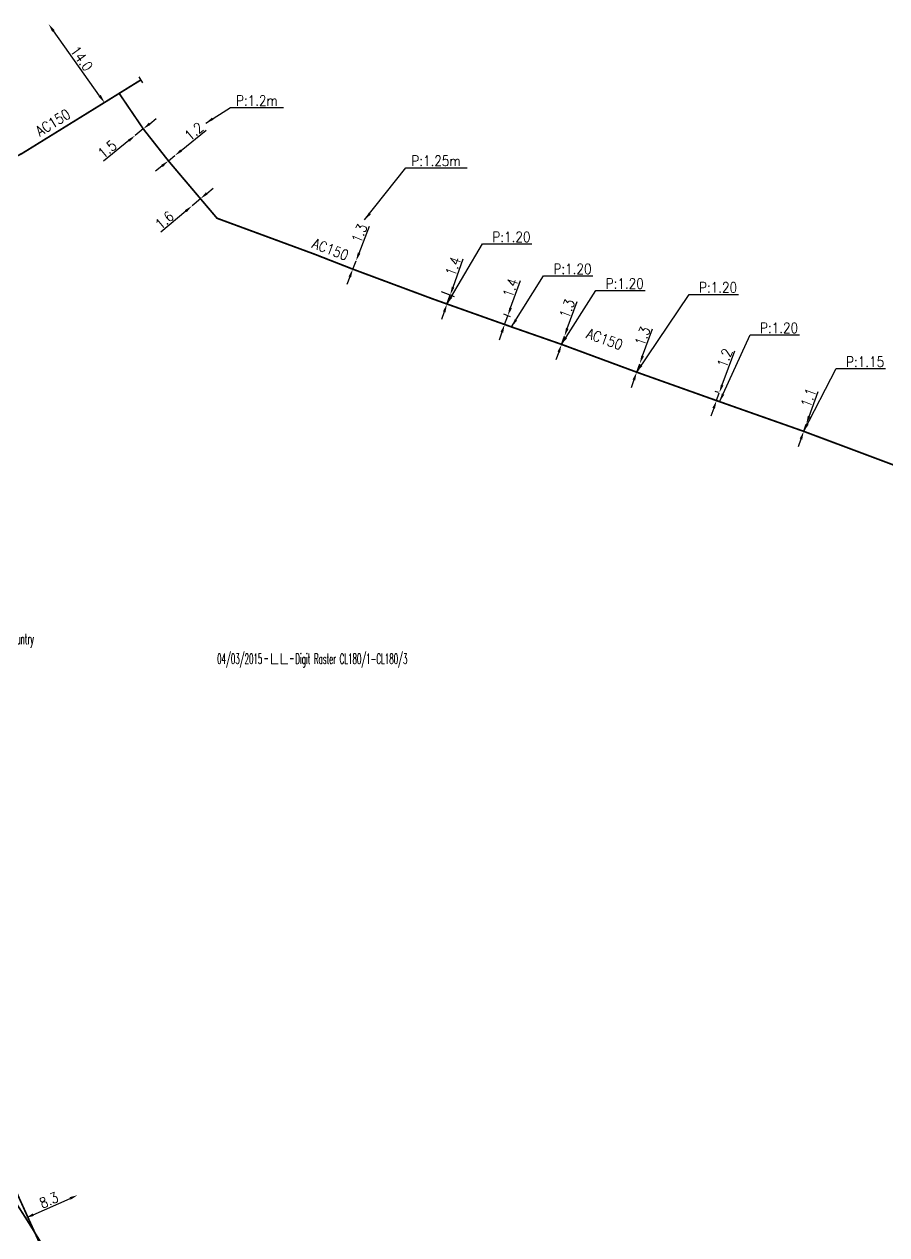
# Model space of a CAD drawing. Header units: millimetres. Extents: x 150000 to 151000, y 127000 to 127640.
# Drawn here: x 150482.6 to 150607.8, y 127177.2 to 127352.8 of the extents above; entities that cross this region are included whole.
import ezdxf
from ezdxf.enums import TextEntityAlignment as Align

# ---------------------------------------------------------------- set-up
doc = ezdxf.new("R2010")
doc.units = ezdxf.units.MM
doc.header["$PDMODE"] = 34
doc.layers.get('0').update_dxf_attribs({"linetype": 'CONTINUOUS'})
doc.layers.get('Defpoints').update_dxf_attribs({"linetype": 'CONTINUOUS'})
for name, color, linetype in [('G_120', 4, 'CONTINUOUS'), ('G_340', 7, 'CONTINUOUS'), ('G_910', 7, 'CONTINUOUS')]:
    doc.layers.add(name, color=color, linetype=linetype)
doc.styles.add('G_ROMANS', font='ROMANS.SHX', dxfattribs={"width": 0.75})
doc.styles.get("Standard").update_dxf_attribs({"font": 'romans.shx', "width": 0.85})
doc.linetypes.add('G_CROSS_COUNTRY', pattern='A,8,-7.08,["CROSS COUNTRY",Standard,S=1,R=0,X=-6.34,Y=-0.5],-7.08', length=22.16)
doc.linetypes.add('G_typB_AP', pattern='A,5,-0.3,["o",Standard,S=1.5,R=0,X=0,Y=-0.5],-1.65', length=6.95)
doc.dimstyles.get("Standard").update_dxf_attribs({"dimtxt": 1.5, "dimasz": 1.2, "dimexe": 0.625, "dimexo": 0.625, "dimgap": 0.25, "dimtad": 1, "dimdec": 1, "dimzin": 0, "dimdsep": 46, "dimtxsty": 'Standard', "dimcen": -0.5, "dimadec": 0, "dimazin": 0, "dimtfac": 1, "dimtdec": 1, "dimtmove": 0, "dimatfit": 3, "dimfxl": 0, "dimtolj": 1, "dimtzin": 0, "dimarcsym": 0})

# ---------------------------------------------------------------- blocks, each defined once
blk = doc.blocks.new('*D4')
at = {"layer": 'Defpoints', "color": 0, "linetype": 'Continuous', "transparency": 16777216}
for p in [(150486.17, 127352.78), (150486.17, 127352.78), (150494.28, 127341.43)]:
    blk.add_point(p, dxfattribs=at)
at = {"layer": 'G_120', "color": 0, "linetype": 'Continuous', "lineweight": -2, "transparency": 16777216}
blk.add_line((150493.58, 127342.41), (150486.86, 127351.81), dxfattribs=at)
at = {"layer": 'G_120', "color": 0, "linetype": 'Continuous', "transparency": 16777216}
for points in [[(150487.03, 127351.92), (150486.7, 127351.69), (150486.17, 127352.78)], [(150493.74, 127342.53), (150493.42, 127342.29), (150494.28, 127341.43)]]:
    blk.add_solid(points, dxfattribs=at)
at = {"layer": 'G_120', "color": 0, "linetype": 'Continuous', "transparency": 16777216, "insert": (150490.97, 127347.79), "char_height": 1.5, "attachment_point": 5, "rotation": 305.567}
blk.add_mtext('\\A1;14.0', dxfattribs=at)
blk = doc.blocks.new('G_340_07')
at = {"color": 0, "linetype": 'Continuous', "const_width": 0.25, "flags": 128}
blk.add_lwpolyline([(0, 0), (1.25, 0)], dxfattribs=at)
at = {"color": 0, "linetype": 'Continuous', "flags": 128}
blk.add_lwpolyline([(1.25, -0.5), (1.25, 0.5)], dxfattribs=at)
at = {"color": 0, "linetype": 'Continuous', "style": 'G_ROMANS', "width": 0.75, "flags": 3}
for tag, p in [('DEF_LEG', (0, -5)), ('DEF_COUP', (0, -7.5)), ('DEF_TYPE', (0, -10))]:
    blk.add_attdef(tag, text='', height=1.2, dxfattribs=at).set_placement(p, align=Align.MIDDLE)
blk = doc.blocks.new('*D8')
at = {"layer": 'Defpoints', "color": 0, "linetype": 'Continuous', "transparency": 16777216}
for p in [(150499.91, 127337.6), (150499.91, 127337.6), (150498.74, 127336.65)]:
    blk.add_point(p, dxfattribs=at)
at = {"layer": 'G_120', "color": 0, "linetype": 'Continuous', "lineweight": -2, "transparency": 16777216}
for p, q in [((150499.91, 127337.6), (150498.74, 127336.65)), ((150500.84, 127338.35), (150501.78, 127339.11)), ((150497.81, 127335.9), (150494.14, 127332.93))]:
    blk.add_line(p, q, dxfattribs=at)
at = {"layer": 'G_120', "color": 0, "linetype": 'Continuous', "transparency": 16777216}
for points in [[(150500.72, 127338.51), (150500.97, 127338.2), (150499.91, 127337.6)], [(150497.69, 127336.05), (150497.94, 127335.74), (150498.74, 127336.65)]]:
    blk.add_solid(points, dxfattribs=at)
at = {"layer": 'G_120', "color": 0, "linetype": 'Continuous', "transparency": 16777216, "insert": (150494.68, 127334.64), "char_height": 1.5, "attachment_point": 5, "rotation": 38.9979}
blk.add_mtext('\\A1;1.5', dxfattribs=at)
blk = doc.blocks.new('*D9')
at = {"layer": 'Defpoints', "color": 0, "linetype": 'Continuous', "transparency": 16777216}
for p in [(150508.21, 127327.47), (150508.21, 127327.47), (150506.98, 127326.44)]:
    blk.add_point(p, dxfattribs=at)
at = {"layer": 'G_120', "color": 0, "linetype": 'Continuous', "lineweight": -2, "transparency": 16777216}
for p, q in [((150509.12, 127328.25), (150510.04, 127329.02)), ((150508.21, 127327.47), (150506.98, 127326.44)), ((150506.07, 127325.67), (150502.47, 127322.63))]:
    blk.add_line(p, q, dxfattribs=at)
at = {"layer": 'G_120', "color": 0, "linetype": 'Continuous', "transparency": 16777216}
for points in [[(150508.99, 127328.4), (150509.25, 127328.09), (150508.21, 127327.47)], [(150505.94, 127325.82), (150506.2, 127325.51), (150506.98, 127326.44)]]:
    blk.add_solid(points, dxfattribs=at)
at = {"layer": 'G_120', "color": 0, "linetype": 'Continuous', "transparency": 16777216, "insert": (150502.97, 127324.36), "char_height": 1.5, "attachment_point": 5, "rotation": 40.1682}
blk.add_mtext('\\A1;1.6', dxfattribs=at)
blk = doc.blocks.new('*D10')
at = {"layer": 'Defpoints', "color": 0, "linetype": 'Continuous', "transparency": 16777216}
for p in [(150503.55, 127332.97), (150503.55, 127332.97), (150504.48, 127333.72)]:
    blk.add_point(p, dxfattribs=at)
at = {"layer": 'G_120', "color": 0, "linetype": 'Continuous', "lineweight": -2, "transparency": 16777216}
for p, q in [((150505.41, 127334.47), (150509.05, 127337.41)), ((150502.61, 127332.21), (150501.68, 127331.46)), ((150503.55, 127332.97), (150504.48, 127333.72))]:
    blk.add_line(p, q, dxfattribs=at)
at = {"layer": 'G_120', "color": 0, "linetype": 'Continuous', "transparency": 16777216}
for points in [[(150505.29, 127334.63), (150505.54, 127334.32), (150504.48, 127333.72)], [(150502.49, 127332.37), (150502.74, 127332.06), (150503.55, 127332.97)]]:
    blk.add_solid(points, dxfattribs=at)
at = {"layer": 'G_120', "color": 0, "linetype": 'Continuous', "transparency": 16777216, "insert": (150507.26, 127337.24), "char_height": 1.5, "attachment_point": 5, "rotation": 38.8986}
blk.add_mtext('\\A1;1.2', dxfattribs=at)
blk = doc.blocks.new('*D11')
at = {"layer": 'Defpoints', "color": 0, "linetype": 'Continuous', "transparency": 16777216}
for p in [(150530.78, 127318.47), (150530.31, 127317.26), (150530.31, 127317.26)]:
    blk.add_point(p, dxfattribs=at)
at = {"layer": 'G_120', "color": 0, "linetype": 'Continuous', "lineweight": -2, "transparency": 16777216}
for p, q in [((150531.22, 127319.58), (150532.75, 127323.49)), ((150530.31, 127317.26), (150530.78, 127318.47)), ((150529.87, 127316.14), (150529.44, 127315.02))]:
    blk.add_line(p, q, dxfattribs=at)
at = {"layer": 'G_120', "color": 0, "linetype": 'Continuous', "transparency": 16777216}
for points in [[(150531.03, 127319.66), (150531.41, 127319.51), (150530.78, 127318.47)], [(150529.69, 127316.21), (150530.06, 127316.07), (150530.31, 127317.26)]]:
    blk.add_solid(points, dxfattribs=at)
at = {"layer": 'G_120', "color": 0, "linetype": 'Continuous', "transparency": 16777216, "insert": (150531.27, 127322.46), "char_height": 1.5, "attachment_point": 5, "rotation": 68.6484}
blk.add_mtext('\\A1;1.3', dxfattribs=at)
blk = doc.blocks.new('GIS_MODF')
at = {"color": 0, "linetype": 'Continuous', "flags": 128}
for points in [[(-2.18, -0.01), (-1.68, -0.01)], [(1.52, -0.01), (2.02, -0.01)]]:
    blk.add_lwpolyline(points, dxfattribs=at)
at = {"color": 0, "linetype": 'Continuous', "width": 0.5}
blk.add_attdef('DATE', text='', height=1.5, dxfattribs=at).set_placement((-2.5, -0.8), align=Align.RIGHT)
at = {"color": 0, "linetype": 'Continuous', "width": 1.771291}
blk.add_attdef('USER', text='', height=1.5, dxfattribs=at).set_placement((-1.51, -0.8), (1.28, -0.8), align=Align.FIT)
at = {"color": 0, "linetype": 'Continuous', "width": 0.5}
blk.add_attdef('DESC', (2.29, -0.8), '', height=1.5, dxfattribs=at)
blk = doc.blocks.new('*D82')
at = {"layer": 'Defpoints', "color": 0, "linetype": 'Continuous', "transparency": 16777216}
for p in [(150490.4, 127182.97), (150490.4, 127182.97), (150482.85, 127179.65)]:
    blk.add_point(p, dxfattribs=at)
at = {"layer": 'G_120', "color": 0, "linetype": 'Continuous', "lineweight": -2, "transparency": 16777216}
blk.add_line((150483.95, 127180.13), (150489.3, 127182.49), dxfattribs=at)
at = {"layer": 'G_120', "color": 0, "linetype": 'Continuous', "transparency": 16777216}
for points in [[(150489.22, 127182.67), (150489.38, 127182.31), (150490.4, 127182.97)], [(150483.87, 127180.32), (150484.03, 127179.95), (150482.85, 127179.65)]]:
    blk.add_solid(points, dxfattribs=at)
at = {"layer": 'G_120', "color": 0, "linetype": 'Continuous', "transparency": 16777216, "insert": (150486.22, 127182.23), "char_height": 1.5, "attachment_point": 5, "rotation": 23.7482}
blk.add_mtext('\\A1;8.3', dxfattribs=at)
blk = doc.blocks.new('*D83')
at = {"layer": 'Defpoints', "color": 0, "linetype": 'Continuous', "transparency": 16777216}
for p in [(150571.5, 127302.32), (150571.95, 127303.54), (150571.95, 127303.54)]:
    blk.add_point(p, dxfattribs=at)
at = {"layer": 'G_120', "color": 0, "linetype": 'Continuous', "lineweight": -2, "transparency": 16777216}
for p, q in [((150572.36, 127304.67), (150573.8, 127308.6)), ((150571.5, 127302.32), (150571.95, 127303.54)), ((150571.09, 127301.19), (150570.68, 127300.06))]:
    blk.add_line(p, q, dxfattribs=at)
at = {"layer": 'G_120', "color": 0, "linetype": 'Continuous', "transparency": 16777216}
for points in [[(150572.17, 127304.74), (150572.55, 127304.6), (150571.95, 127303.54)], [(150570.9, 127301.26), (150571.28, 127301.12), (150571.5, 127302.32)]]:
    blk.add_solid(points, dxfattribs=at)
at = {"layer": 'G_120', "color": 0, "linetype": 'Continuous', "transparency": 16777216, "insert": (150572.35, 127307.54), "char_height": 1.5, "attachment_point": 5, "rotation": 69.9453}
blk.add_mtext('\\A1;1.3', dxfattribs=at)
blk = doc.blocks.new('*D84')
at = {"layer": 'Defpoints', "color": 0, "linetype": 'Continuous', "transparency": 16777216}
for p in [(150583.49, 127299.33), (150583.94, 127299.16), (150583.53, 127298.04)]:
    blk.add_point(p, dxfattribs=at)
at = {"layer": 'G_120', "color": 0, "linetype": 'Continuous', "lineweight": -2, "transparency": 16777216}
for p, q in [((150583.91, 127300.46), (150585.72, 127305.43)), ((150583.36, 127299.38), (150582.91, 127299.54)), ((150583.08, 127298.2), (150583.49, 127299.33)), ((150582.67, 127297.08), (150582.26, 127295.95)), ((150582.94, 127298.25), (150582.49, 127298.42))]:
    blk.add_line(p, q, dxfattribs=at)
at = {"layer": 'G_120', "color": 0, "linetype": 'Continuous', "transparency": 16777216}
for points in [[(150583.72, 127300.52), (150584.09, 127300.39), (150583.49, 127299.33)], [(150582.48, 127297.14), (150582.86, 127297.01), (150583.08, 127298.2)]]:
    blk.add_solid(points, dxfattribs=at)
at = {"layer": 'G_120', "color": 0, "linetype": 'Continuous', "transparency": 16777216, "insert": (150584.27, 127304.37), "char_height": 1.5, "attachment_point": 5, "rotation": 69.908}
blk.add_mtext('\\A1;1.2', dxfattribs=at)
blk = doc.blocks.new('*D85')
at = {"layer": 'Defpoints', "color": 0, "linetype": 'Continuous', "transparency": 16777216}
for p in [(150552.8, 127310.51), (150553.8, 127310.15), (150553.34, 127308.88)]:
    blk.add_point(p, dxfattribs=at)
at = {"layer": 'G_120', "color": 0, "linetype": 'Continuous', "lineweight": -2, "transparency": 16777216}
for p, q in [((150553.21, 127311.64), (150554.65, 127315.63)), ((150552.75, 127309.09), (150551.76, 127309.45)), ((150553.21, 127310.36), (150552.21, 127310.72)), ((150552.34, 127309.24), (150552.8, 127310.51)), ((150551.94, 127308.11), (150551.53, 127306.98))]:
    blk.add_line(p, q, dxfattribs=at)
at = {"layer": 'G_120', "color": 0, "linetype": 'Continuous', "transparency": 16777216}
for points in [[(150553.02, 127311.7), (150553.4, 127311.57), (150552.8, 127310.51)], [(150551.75, 127308.18), (150552.13, 127308.04), (150552.34, 127309.24)]]:
    blk.add_solid(points, dxfattribs=at)
at = {"layer": 'G_120', "color": 0, "linetype": 'Continuous', "transparency": 16777216, "insert": (150553.19, 127314.54), "char_height": 1.5, "attachment_point": 5, "rotation": 70.1866}
blk.add_mtext('\\A1;1.4', dxfattribs=at)
blk = doc.blocks.new('*D86')
at = {"layer": 'Defpoints', "color": 0, "linetype": 'Continuous', "transparency": 16777216}
for p in [(150542.05, 127312.89), (150542.52, 127314.21), (150544.45, 127313.52)]:
    blk.add_point(p, dxfattribs=at)
at = {"layer": 'G_120', "color": 0, "linetype": 'Continuous', "lineweight": -2, "transparency": 16777216}
for p, q in [((150544.86, 127314.64), (150546.34, 127318.77)), ((150543.11, 127314), (150545.04, 127313.3)), ((150543.97, 127312.2), (150544.45, 127313.52)), ((150542.64, 127312.68), (150544.56, 127311.99)), ((150543.57, 127311.07), (150543.16, 127309.94))]:
    blk.add_line(p, q, dxfattribs=at)
at = {"layer": 'G_120', "color": 0, "linetype": 'Continuous', "transparency": 16777216}
for points in [[(150544.67, 127314.71), (150545.04, 127314.58), (150544.45, 127313.52)], [(150543.38, 127311.14), (150543.76, 127311), (150543.97, 127312.2)]]:
    blk.add_solid(points, dxfattribs=at)
at = {"layer": 'G_120', "color": 0, "linetype": 'Continuous', "transparency": 16777216, "insert": (150544.88, 127317.67), "char_height": 1.5, "attachment_point": 5, "rotation": 70.1866}
blk.add_mtext('\\A1;1.4', dxfattribs=at)
blk = doc.blocks.new('*D89')
at = {"layer": 'Defpoints', "color": 0, "linetype": 'Continuous', "transparency": 16777216}
for p in [(150560.6, 127306.35), (150561.02, 127307.53), (150561.02, 127307.53)]:
    blk.add_point(p, dxfattribs=at)
at = {"layer": 'G_120', "color": 0, "linetype": 'Continuous', "lineweight": -2, "transparency": 16777216}
for p, q in [((150561.43, 127308.66), (150562.87, 127312.59)), ((150560.6, 127306.35), (150561.02, 127307.53)), ((150560.18, 127305.23), (150559.77, 127304.1))]:
    blk.add_line(p, q, dxfattribs=at)
at = {"layer": 'G_120', "color": 0, "linetype": 'Continuous', "transparency": 16777216}
for points in [[(150561.24, 127308.72), (150561.62, 127308.59), (150561.02, 127307.53)], [(150560, 127305.29), (150560.37, 127305.16), (150560.6, 127306.35)]]:
    blk.add_solid(points, dxfattribs=at)
at = {"layer": 'G_120', "color": 0, "linetype": 'Continuous', "transparency": 16777216, "insert": (150561.41, 127311.53), "char_height": 1.5, "attachment_point": 5, "rotation": 70.0084}
blk.add_mtext('\\A1;1.3', dxfattribs=at)
blk = doc.blocks.new('*D90')
at = {"layer": 'Defpoints', "color": 0, "linetype": 'Continuous', "transparency": 16777216}
for p in [(150595.73, 127293.74), (150596.11, 127294.78), (150596.11, 127294.78)]:
    blk.add_point(p, dxfattribs=at)
at = {"layer": 'G_120', "color": 0, "linetype": 'Continuous', "lineweight": -2, "transparency": 16777216}
for p, q in [((150596.51, 127295.91), (150597.81, 127299.51)), ((150595.73, 127293.74), (150596.11, 127294.78)), ((150595.33, 127292.61), (150594.92, 127291.49))]:
    blk.add_line(p, q, dxfattribs=at)
at = {"layer": 'G_120', "color": 0, "linetype": 'Continuous', "transparency": 16777216}
for points in [[(150596.32, 127295.98), (150596.7, 127295.84), (150596.11, 127294.78)], [(150595.14, 127292.68), (150595.52, 127292.55), (150595.73, 127293.74)]]:
    blk.add_solid(points, dxfattribs=at)
at = {"layer": 'G_120', "color": 0, "linetype": 'Continuous', "transparency": 16777216, "insert": (150596.42, 127298.61), "char_height": 1.5, "attachment_point": 5, "rotation": 70.2252}
blk.add_mtext('\\A1;1.1', dxfattribs=at)

msp = doc.modelspace()

# ---------------------------------------------------------------- linework, layer by layer
at = {"layer": 'G_120', "linetype": 'G_typB_AP', "const_width": 0.25, "flags": 128}
for points in [[(150383.3, 127296.26), (150383.81, 127295.87), (150413.6, 127309.34), (150418.49, 127298.89), (150432.46, 127306.4), (150439.91, 127310.66), (150449.92, 127316.13), (150456.92, 127320.15), (150461.4, 127322.78), (150467.55, 127326.17), (150475.58, 127330.55), (150482.31, 127334.03), (150494.28, 127341.43), (150498.52, 127344.06)], [(150496.41, 127342.75), (150499.91, 127337.6), (150503.55, 127332.97), (150508.21, 127327.47), (150510.61, 127324.64), (150524.73, 127319.44), (150530.31, 127317.26), (150542.05, 127312.89), (150553.34, 127308.88), (150560.6, 127306.35), (150571.5, 127302.32), (150583.53, 127298.04), (150595.73, 127293.74), (150608.79, 127288.85), (150619.28, 127284.89), (150634.61, 127279.42), (150644.14, 127275.98), (150661.51, 127269.67), (150675.36, 127264.63), (150685.45, 127261.04), (150700.23, 127255.74), (150707.42, 127253.61), (150720.34, 127248.3), (150726.45, 127245.76), (150734.11, 127243.33), (150745.87, 127238.96), (150758.68, 127234.38), (150762.02, 127232.78), (150767.24, 127231.07), (150771.37, 127230.17), (150777.34, 127228.19), (150784.85, 127226.53), (150791.43, 127225.8), (150809.25, 127227.27), (150818.35, 127229.08), (150827.02, 127231.13), (150833.85, 127232.75), (150846.53, 127235.7), (150863.92, 127239.63), (150870.6, 127240.78), (150878.01, 127242.58), (150882.68, 127243.72), (150894.12, 127251.85), (150894.12, 127251.85), (150901.53, 127257.33), (150901.53, 127257.33), (150908.02, 127261.93), (150921.28, 127271.55), (150927.61, 127276.71), (150937.04, 127283.53), (150945.4, 127287.43), (150948.78, 127289.01), (150957.85, 127293.1), (150965.05, 127296.39), (150983.83, 127305.23), (150993.48, 127310.11), (151000, 127313.64)]]:
    msp.add_lwpolyline(points, dxfattribs=at)
at = {"layer": 'G_120', "linetype": 'G_CROSS_COUNTRY', "const_width": 0.25, "flags": 128}
msp.add_lwpolyline([(150382.46, 127295.81), (150387.76, 127298.2), (150413.84, 127310), (150418.89, 127299.19), (150424.66, 127286.82), (150450.71, 127234.76), (150468.01, 127202.74), (150482.85, 127179.65), (150486.7, 127173.46), (150489.85, 127166.3), (150499.45, 127145.71), (150511.23, 127120.12), (150531.97, 127072.85), (150551.07, 127029.74), (150557.24, 127013.54), (150561.2, 127000)], dxfattribs=at)
at = {"layer": 'G_120', "linetype": 'G_typB_AP'}
msp.add_lwpolyline([(150560.68, 127000, 0.25, 0.25, 0), (150556.77, 127013.38, 0.25, 0.25, 0), (150550.61, 127029.55, 0.25, 0.25, 0), (150506.61, 127129.42, 0.25, 0.25, 0), (150506.32, 127130.08, 0.25, 0.25, 0), (150492.28, 127159.65, 0.25, 0.25, 0), (150466.87, 127215.7, 0.25, 0.25, 0), (150425.37, 127304.12, 0.25, 0.25, 0), (150422.42, 127302.83, 0.25, 0.25, 0), (150395.47, 127287.93, 0.25, 0.25, 0), (150394.44, 127288.01, 0.25, 0.25, 0), (150393.7, 127287.76, 0, 0, 0)], format="xyseb", dxfattribs=at)

# ---------------------------------------------------------------- block references
at = {"layer": 'G_340', "rotation": 31.72089424967596}
msp.add_blockref('G_340_07', (150498.52, 127344.06), dxfattribs=at)
at = {"layer": 'G_910'}
ref = msp.add_blockref('GIS_MODF', (150463.52, 127263.69), dxfattribs=at)
ref.add_attrib('DATE', '19/02/2015', dxfattribs={"layer": '0', "color": 0, "linetype": 'Continuous', "height": 1.5, "width": 0.5}).set_placement((150461.02, 127262.89), align=Align.RIGHT)
ref.add_attrib('USER', 'Jdw', dxfattribs={"layer": '0', "color": 0, "linetype": 'Continuous', "height": 1.5, "width": 0.721637}).set_placement((150462.02, 127262.89), (150464.8, 127262.89), align=Align.FIT)
ref.add_attrib('DESC', 'Annotations conduite Cross Country', (150465.81, 127262.89), dxfattribs={"layer": '0', "color": 0, "linetype": 'Continuous', "height": 1.5, "width": 0.5})
at = {"layer": 'G_910', "linetype": 'Continuous'}
ref = msp.add_blockref('GIS_MODF', (150519.68, 127260.8), dxfattribs=at)
ref.add_attrib('DATE', '04/03/2015', dxfattribs={"layer": '0', "color": 0, "linetype": 'Continuous', "height": 1.5, "width": 0.5}).set_placement((150517.18, 127260), align=Align.RIGHT)
ref.add_attrib('USER', 'LL', dxfattribs={"layer": '0', "color": 0, "linetype": 'Continuous', "height": 1.5, "width": 1.180861}).set_placement((150518.17, 127260), (150520.96, 127260), align=Align.FIT)
ref.add_attrib('DESC', 'Digit Raster CL180/1-CL180/3', (150521.97, 127260), dxfattribs={"layer": '0', "color": 0, "linetype": 'Continuous', "height": 1.5, "width": 0.5})

# ---------------------------------------------------------------- texts
at = {"layer": 'G_120', "linetype": 'Continuous', "width": 0.85}
for rotation, p in [(31.7209, (150484.9, 127336.46)), (339.0354, (150524.27, 127320.4))]:
    msp.add_text('AC150', height=1.5, rotation=rotation, dxfattribs=at).set_placement(p)
msp.add_text('AC150', height=1.5, rotation=340.0915, dxfattribs=at).set_placement((150566.85, 127307.11), align=Align.MIDDLE)
at = {"layer": 'G_120', "linetype": 'Continuous', "char_height": 1.5, "attachment_point": 7}
for s, insert in [('\\A1;P:1.2m', (150513.36, 127340.96)), ('\\A1;P:1.25m', (150538.8, 127332.22)), ('P:1.20', (150550.57, 127321.18)), ('P:1.20', (150559.43, 127316.55)), ('P:1.20', (150567.01, 127314.42)), ('P:1.20', (150580.55, 127313.85)), ('P:1.20', (150589.4, 127307.99)), ('P:1.15', (150601.89, 127303.08))]:
    msp.add_mtext(s, dxfattribs=dict(at, insert=insert))

# ---------------------------------------------------------------- dimensions: what is measured, and where the dimension line sits
at = {"layer": 'G_120', "linetype": 'Continuous'}
for base, p1, p2, angle, picture, middle in [((150486.1655, 127352.7824), (150494.279577, 127341.434966), (150486.1655, 127352.7824), 305.56698, '*D4', (150490.15233, 127347.206869)), ((150499.91, 127337.6), (150498.74, 127336.65), (150499.91, 127337.6), 218.9979, '*D8', (150495.3, 127333.87)), ((150503.55, 127332.97), (150504.48, 127333.72), (150503.55, 127332.97), 218.8986, '*D10', (150507.88, 127336.47)), ((150508.21, 127327.47), (150506.98, 127326.44), (150508.21, 127327.47), 220.1682, '*D9', (150503.61, 127323.59)), ((150530.31, 127317.26), (150530.78, 127318.47), (150530.31, 127317.26), 248.6484, '*D11', (150532.2, 127322.09)), ((150544.45, 127313.52), (150542.05, 127312.89), (150542.52, 127314.21), 250.1866, '*D86', (150545.83, 127317.33)), ((150552.80129, 127310.5067), (150553.3423, 127308.87683), (150553.79989, 127310.14691), 250.18658, '*D85', (150554.1317, 127314.19934)), ((150561.0226, 127307.5283), (150560.5952, 127306.3536), (150561.0226, 127307.5283), 250.0084, '*D89', (150562.3541, 127311.1882)), ((150571.95, 127303.54), (150571.5, 127302.32), (150571.95, 127303.54), 249.9453, '*D83', (150573.28, 127307.2)), ((150583.49, 127299.33), (150583.53, 127298.04), (150583.94, 127299.16), 249.908, '*D84', (150585.21, 127304.02)), ((150596.11, 127294.78), (150595.73, 127293.74), (150596.11, 127294.78), 250.2252, '*D90', (150597.36, 127298.27)), ((150490.4, 127182.97), (150482.85, 127179.65), (150490.4, 127182.97), 203.7482, '*D82', (150486.62, 127181.31))]:
    dim = msp.add_linear_dim(base=base, p1=p1, p2=p2, angle=angle, dimstyle='Standard', dxfattribs=at)
    dim.commit()
    dim.dimension.update_dxf_attribs({"geometry": picture, "text_midpoint": middle, "dimtype": 160})

# ---------------------------------------------------------------- leaders
at = {"layer": 'G_120', "linetype": 'Continuous', "annotation_type": 0, "has_hookline": 1, "hookline_direction": 0}
for points, text_width in [([(150508.97, 127338.43), (150512.56, 127340.71), (150513.76, 127340.71)], 6.25), ([(150532.03, 127324.39), (150537.99, 127331.97), (150539.19, 127331.97)], 7.47), ([(150543.98, 127312.21), (150549.12, 127320.93), (150550.32, 127320.93)], 5.71), ([(150553.34, 127308.88), (150557.98, 127316.3), (150559.18, 127316.3)], 5.71), ([(150560.6, 127306.35), (150565.56, 127314.17), (150566.76, 127314.17)], 5.71), ([(150571.5, 127302.32), (150579.1, 127313.6), (150580.3, 127313.6)], 5.71), ([(150583.53, 127298.04), (150587.95, 127307.74), (150589.15, 127307.74)], 5.71), ([(150595.73, 127293.74), (150600.44, 127302.83), (150601.64, 127302.83)], 5.71)]:
    msp.add_leader(points, dimstyle='Standard', dxfattribs=dict(at, text_width=text_width))

doc.saveas('drawing.dxf')
